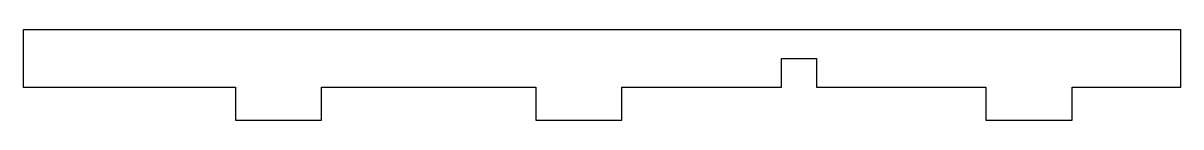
# Model space of a CAD drawing. Header units: millimetres. Extents: x -101 to 101, y -11 to 5.
import ezdxf

# ---------------------------------------------------------------- set-up
doc = ezdxf.new("R2010")
doc.units = ezdxf.units.MM
doc.layers.get('0').update_dxf_attribs({"linetype": 'CONTINUOUS'})

msp = doc.modelspace()

# ---------------------------------------------------------------- linework, layer by layer
msp.add_lwpolyline([(-100.72, -5), (-63.79, -5), (-63.79, -10.76), (-48.79, -10.76), (-48.79, -5), (-11.54, -5), (-11.54, -10.76), (3.46, -10.76), (3.46, -5), (31.23, -5), (31.23, 0), (37.33, 0), (37.33, -5), (66.81, -5), (66.81, -10.76), (81.81, -10.76), (81.81, -5), (100.72, -5), (100.72, 5), (-100.72, 5)], close=True)

doc.saveas('drawing.dxf')
